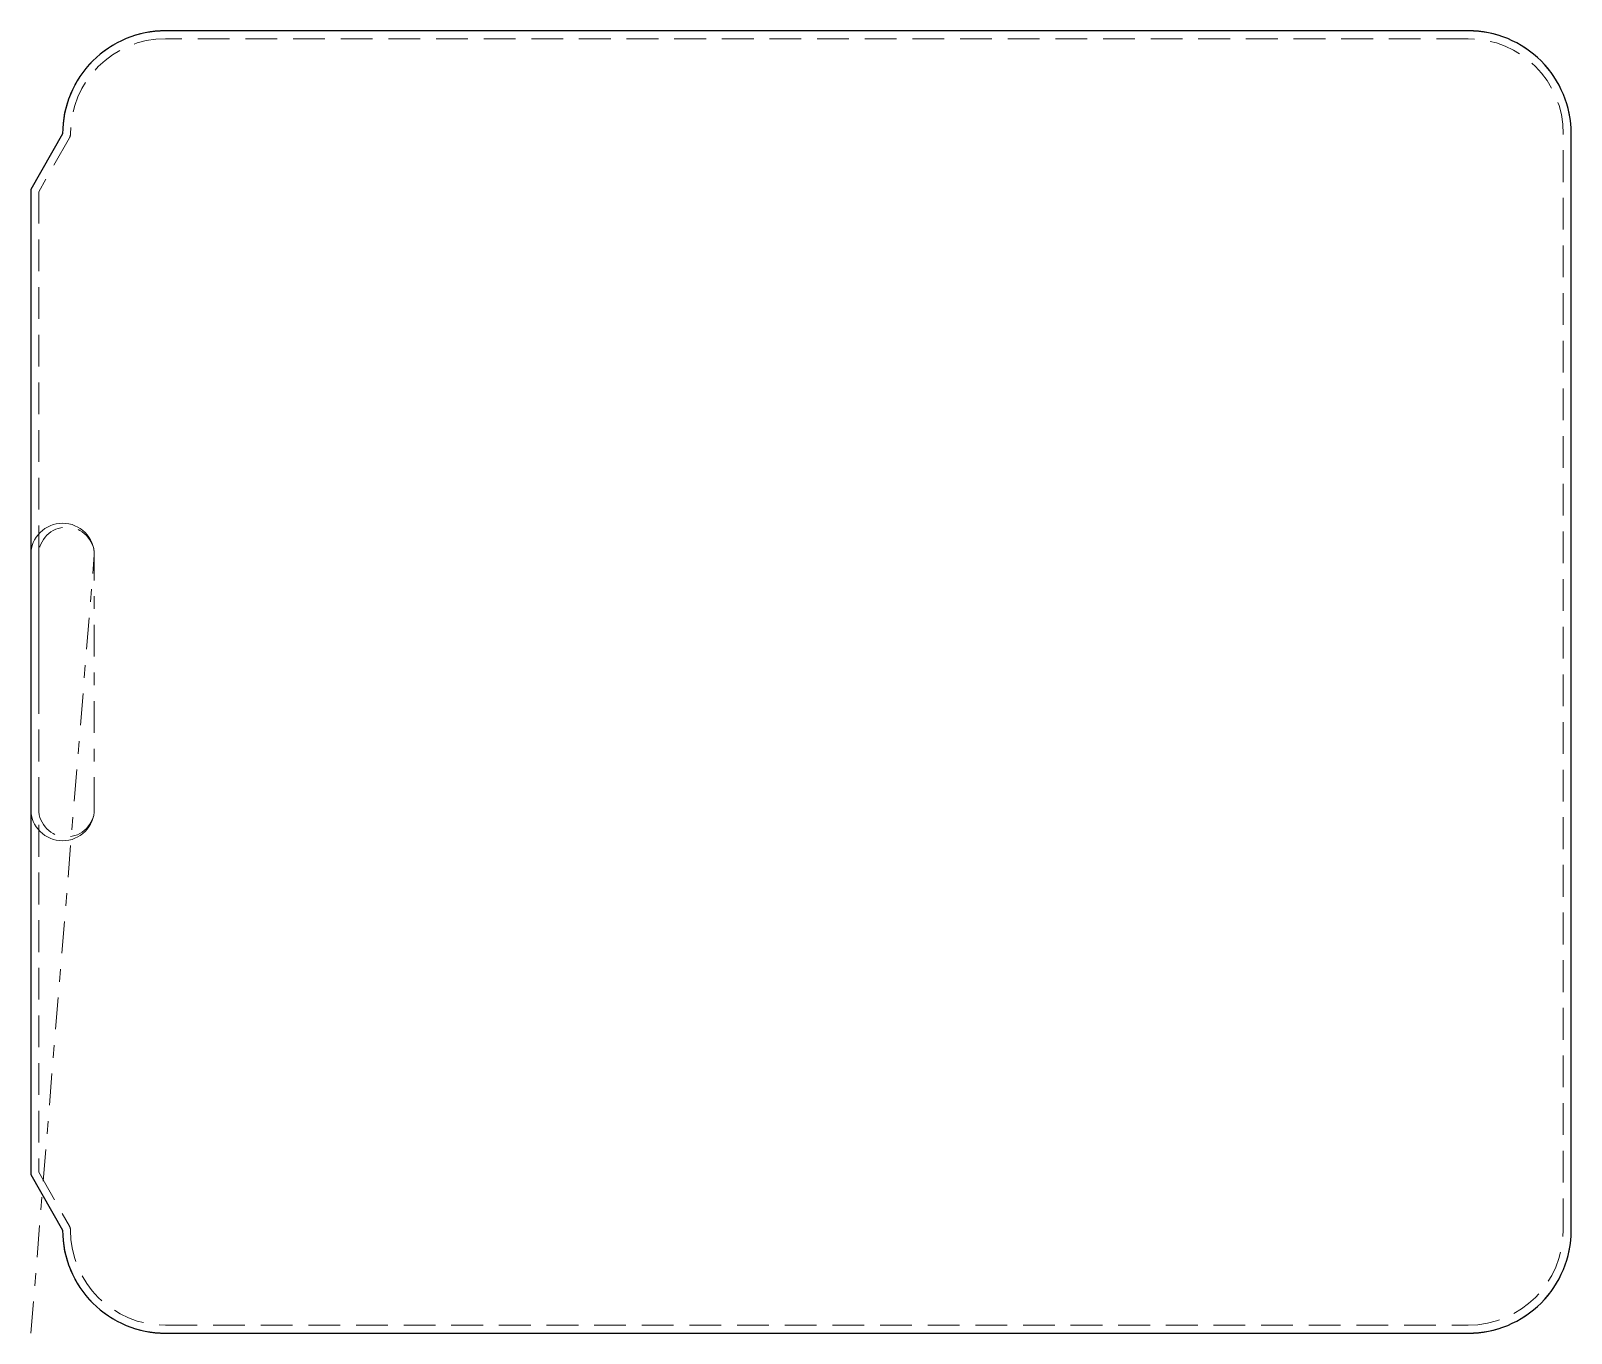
# Model space of a CAD drawing. Header units: inches. Extents: x 0 to 12.1, y 0 to 10.2.
import ezdxf

# ---------------------------------------------------------------- set-up
doc = ezdxf.new("R2010")
doc.units = ezdxf.units.IN
doc.header["$MEASUREMENT"] = 0
doc.linetypes.add('DASHDOT2', pattern=[0.5, 0.25, -0.125, 0, -0.125])
doc.linetypes.add('DASHED2', pattern=[0.375, 0.25, -0.125])
for name, color, linetype, lineweight in [('CAM ... GCodeOffsetIN', 7, 'Continuous', 20), ('CAM ... GCodeOffsetIN ... normal', 8, 'Continuous', 20), ('CAM ... GCodeOffsetIN ... offset', 7, 'DASHED2', 20)]:
    doc.layers.add(name, color=color, linetype=linetype, lineweight=lineweight)
doc.layers.add('CAM ... GCodeOffsetIN ... rapid', color=150, linetype='DASHDOT2', lineweight=20, true_color=0x0088ff)
doc.layers.add('Cutout', color=7, linetype='Continuous')

# ---------------------------------------------------------------- blocks, each defined once
blk = doc.blocks.new('CAMTOOLPATH$$GCodeOffsetIN$$Profile 1')
at = {"layer": 'CAM ... GCodeOffsetIN ... normal'}
for p, q in [((11.315, 10.25, -0.193), (1.06, 10.25, -0.193)), ((11.315, 10.25, -0.385), (1.06, 10.25, -0.385)), ((11.315, 10.25, -0.578), (1.06, 10.25, -0.578)), ((11.315, 10.25, -0.77), (1.06, 10.25, -0.77)), ((0.25, 9.44, -0.193), (0, 9, -0.193)), ((0.25, 9.44, -0.385), (0, 9, -0.385)), ((0.25, 9.44, -0.578), (0, 9, -0.578)), ((0.25, 9.44, -0.77), (0, 9, -0.77)), ((12.125, 0.81, -0.193), (12.125, 9.44, -0.193)), ((12.125, 0.81, -0.385), (12.125, 9.44, -0.385)), ((12.125, 0.81, -0.578), (12.125, 9.44, -0.578)), ((12.125, 0.81, -0.77), (12.125, 9.44, -0.77)), ((0, 9, -0.193), (0, 5.125, -0.193)), ((0, 9, -0.385), (0, 5.125, -0.385)), ((0, 9, -0.578), (0, 5.125, -0.578)), ((0, 9, -0.77), (0, 5.125, -0.77)), ((0, 6.125, -0.193), (0, 5.125, -0.193)), ((0, 6.125, -0.385), (0, 5.125, -0.385)), ((0, 6.125, -0.578), (0, 5.125, -0.578)), ((0, 6.125, -0.77), (0, 5.125, -0.77)), ((0, 5.125, -0.193), (0, 1.25, -0.193)), ((0, 5.125, -0.193), (0, 4.125, -0.193)), ((0, 5.125, -0.385), (0, 1.25, -0.385)), ((0, 5.125, -0.385), (0, 4.125, -0.385)), ((0, 5.125, -0.578), (0, 1.25, -0.578)), ((0, 5.125, -0.578), (0, 4.125, -0.578)), ((0, 5.125, -0.77), (0, 1.25, -0.77)), ((0, 5.125, -0.77), (0, 4.125, -0.77)), ((0.5, 4.125, -0.77), (0.5, 4.125, 0.75)), ((0, 1.25, -0.193), (0.25, 0.81, -0.193)), ((0, 1.25, -0.385), (0.25, 0.81, -0.385)), ((0, 1.25, -0.578), (0.25, 0.81, -0.578)), ((0, 1.25, -0.77), (0.25, 0.81, -0.77)), ((1.06, 0, -0.193), (11.315, 0, -0.193)), ((1.06, 0, -0.385), (11.315, 0, -0.385)), ((1.06, 0, -0.578), (11.315, 0, -0.578)), ((1.06, 0, -0.77), (11.315, 0, -0.77))]:
    blk.add_line(p, q, dxfattribs=at)
for centre, radius, start, end in [((1.06, 9.44, -0.193), 0.81, 90, 180), ((1.06, 9.44, -0.385), 0.81, 90, 180), ((1.06, 9.44, -0.578), 0.81, 90, 180), ((1.06, 9.44, -0.77), 0.81, 90, 180), ((11.315, 9.44, -0.193), 0.81, 0, 90), ((11.315, 9.44, -0.385), 0.81, 0, 90), ((11.315, 9.44, -0.578), 0.81, 0, 90), ((11.315, 9.44, -0.77), 0.81, 0, 90), ((0.25, 6.125, -0.193), 0.25, 0, 180), ((0.25, 6.125, -0.385), 0.25, 0, 180), ((0.25, 6.125, -0.578), 0.25, 0, 180), ((0.25, 6.125, -0.77), 0.25, 0, 180), ((0.25, 4.125, -0.193), 0.25, 180, 0), ((0.25, 4.125, -0.385), 0.25, 180, 0), ((0.25, 4.125, -0.578), 0.25, 180, 0), ((0.25, 4.125, -0.77), 0.25, 180, 0), ((1.06, 0.81, -0.193), 0.81, 180, 270), ((1.06, 0.81, -0.385), 0.81, 180, 270), ((1.06, 0.81, -0.578), 0.81, 180, 270), ((1.06, 0.81, -0.77), 0.81, 180, 270), ((11.315, 0.81, -0.193), 0.81, 270, 0), ((11.315, 0.81, -0.385), 0.81, 270, 0), ((11.315, 0.81, -0.578), 0.81, 270, 0), ((11.315, 0.81, -0.77), 0.81, 270, 0)]:
    blk.add_arc(centre, radius, start, end, dxfattribs=at)
at = {"layer": 'CAM ... GCodeOffsetIN ... offset'}
for p, q in [((11.315, 10.188, -0.193), (1.06, 10.188, -0.193)), ((11.315, 10.188, -0.385), (1.06, 10.188, -0.385)), ((11.315, 10.188, -0.578), (1.06, 10.188, -0.578)), ((11.315, 10.188, -0.77), (1.06, 10.188, -0.77)), ((0.304, 9.409, -0.193), (0.062, 8.983, -0.193)), ((0.304, 9.409, -0.385), (0.062, 8.983, -0.385)), ((0.304, 9.409, -0.578), (0.062, 8.983, -0.578)), ((0.304, 9.409, -0.77), (0.062, 8.983, -0.77)), ((12.063, 0.81, -0.193), (12.063, 9.44, -0.193)), ((12.063, 0.81, -0.385), (12.063, 9.44, -0.385)), ((12.063, 0.81, -0.578), (12.063, 9.44, -0.578)), ((12.063, 0.81, -0.77), (12.063, 9.44, -0.77)), ((0.062, 8.983, -0.193), (0.062, 5.125, -0.193)), ((0.062, 8.983, -0.385), (0.062, 5.125, -0.385)), ((0.062, 8.983, -0.578), (0.062, 5.125, -0.578)), ((0.062, 8.983, -0.77), (0.062, 5.125, -0.77)), ((0.062, 6.125, -0.193), (0.062, 5.125, -0.193)), ((0.062, 6.125, -0.385), (0.062, 5.125, -0.385)), ((0.062, 6.125, -0.578), (0.062, 5.125, -0.578)), ((0.062, 6.125, -0.77), (0.062, 5.125, -0.77)), ((0.5, 6.125, 0.75), (0.5, 6.125, -0.193)), ((0.5, 6.125, 0.75), (0.5, 6.125, -0.385)), ((0.5, 6.125, 0.75), (0.5, 6.125, -0.578)), ((0.5, 6.125, 0.75), (0.5, 6.125, -0.77)), ((0.062, 5.125, -0.193), (0.062, 1.267, -0.193)), ((0.062, 5.125, -0.193), (0.062, 4.125, -0.193)), ((0.062, 5.125, -0.385), (0.062, 1.267, -0.385)), ((0.062, 5.125, -0.385), (0.062, 4.125, -0.385)), ((0.062, 5.125, -0.578), (0.062, 1.267, -0.578)), ((0.062, 5.125, -0.578), (0.062, 4.125, -0.578)), ((0.062, 5.125, -0.77), (0.062, 1.267, -0.77)), ((0.062, 5.125, -0.77), (0.062, 4.125, -0.77)), ((0.5, 4.125, -0.193), (0.5, 4.125, 0.75)), ((0.5, 4.125, -0.385), (0.5, 4.125, 0.75)), ((0.5, 4.125, -0.578), (0.5, 4.125, 0.75)), ((0.062, 1.267, -0.193), (0.304, 0.841, -0.193)), ((0.062, 1.267, -0.385), (0.304, 0.841, -0.385)), ((0.062, 1.267, -0.578), (0.304, 0.841, -0.578)), ((0.062, 1.267, -0.77), (0.304, 0.841, -0.77)), ((1.06, 0.062, -0.193), (11.315, 0.062, -0.193)), ((1.06, 0.062, -0.385), (11.315, 0.062, -0.385)), ((1.06, 0.062, -0.578), (11.315, 0.062, -0.578)), ((1.06, 0.062, -0.77), (11.315, 0.062, -0.77))]:
    blk.add_line(p, q, dxfattribs=at)
for centre, radius, start, end in [((1.06, 9.44, -0.193), 0.748, 90, 180), ((1.06, 9.44, -0.385), 0.748, 90, 180), ((1.06, 9.44, -0.578), 0.748, 90, 180), ((1.06, 9.44, -0.77), 0.748, 90, 180), ((11.315, 9.44, -0.193), 0.748, 0, 90), ((11.315, 9.44, -0.385), 0.748, 0, 90), ((11.315, 9.44, -0.578), 0.748, 0, 90), ((11.315, 9.44, -0.77), 0.748, 0, 90), ((0.25, 9.44, -0.193), 0.0625, 330.3955, 0), ((0.25, 9.44, -0.385), 0.0625, 330.3955, 0), ((0.25, 9.44, -0.578), 0.0625, 330.3955, 0), ((0.25, 9.44, -0.77), 0.0625, 330.3955, 0), ((0.281, 6.125, -0.193), 0.219, 0, 180), ((0.281, 6.125, -0.385), 0.219, 0, 180), ((0.281, 6.125, -0.578), 0.219, 0, 180), ((0.281, 6.125, -0.77), 0.219, 0, 180), ((0.281, 4.125, -0.193), 0.219, 180, 0), ((0.281, 4.125, -0.385), 0.219, 180, 0), ((0.281, 4.125, -0.578), 0.219, 180, 0), ((0.281, 4.125, -0.77), 0.219, 180, 0), ((0.25, 0.81, -0.193), 0.0625, 0, 29.6045), ((0.25, 0.81, -0.385), 0.0625, 0, 29.6045), ((0.25, 0.81, -0.578), 0.0625, 0, 29.6045), ((0.25, 0.81, -0.77), 0.0625, 0, 29.6045), ((1.06, 0.81, -0.193), 0.748, 180, 270), ((1.06, 0.81, -0.385), 0.748, 180, 270), ((1.06, 0.81, -0.578), 0.748, 180, 270), ((1.06, 0.81, -0.77), 0.748, 180, 270), ((11.315, 0.81, -0.193), 0.747, 270, 0), ((11.315, 0.81, -0.385), 0.747, 270, 0), ((11.315, 0.81, -0.578), 0.747, 270, 0), ((11.315, 0.81, -0.77), 0.747, 270, 0)]:
    blk.add_arc(centre, radius, start, end, dxfattribs=at)
at = {"layer": 'CAM ... GCodeOffsetIN ... rapid'}
for p, q in [((0, 0, 2), (0.5, 6.125, 2)), ((0.5, 6.125, 2), (0.5, 6.125, 0.75)), ((0.5, 6.125, 0.75), (0.5, 6.125, 0.75)), ((0.5, 4.125, 0.75), (0.5, 6.125, 0.75)), ((0.5, 6.125, 0.75), (0.5, 6.125, 0.75)), ((0.5, 6.125, 0.75), (0.5, 6.125, 0.75)), ((0.5, 4.125, 0.75), (0.5, 6.125, 0.75)), ((0.5, 6.125, 0.75), (0.5, 6.125, 0.75)), ((0.5, 6.125, 0.75), (0.5, 6.125, 0.75)), ((0.5, 4.125, 0.75), (0.5, 6.125, 0.75)), ((0.5, 6.125, 0.75), (0.5, 6.125, 0.75)), ((0.5, 6.125, 0.75), (0.5, 6.125, 0.75)), ((0.5, 4.125, 0.75), (0.5, 4.125, 2))]:
    blk.add_line(p, q, dxfattribs=at)

msp = doc.modelspace()

# ---------------------------------------------------------------- linework, layer by layer
at = {"layer": 'Cutout', "linetype": 'Continuous', "flags": 128}
msp.add_lwpolyline([(0, 5.125), (0, 1.25), (0.25, 0.81, 0.414214), (1.06, 0), (11.315, 0, 0.414214), (12.125, 0.81), (12.125, 9.44, 0.414214), (11.315, 10.25), (1.06, 10.25, 0.414214), (0.25, 9.44), (0, 9)], format="xyb", close=True, dxfattribs=at)

# ---------------------------------------------------------------- block references
at = {"layer": 'CAM ... GCodeOffsetIN'}
msp.add_blockref('CAMTOOLPATH$$GCodeOffsetIN$$Profile 1', (0, 0), dxfattribs=at)

doc.saveas('drawing.dxf')
